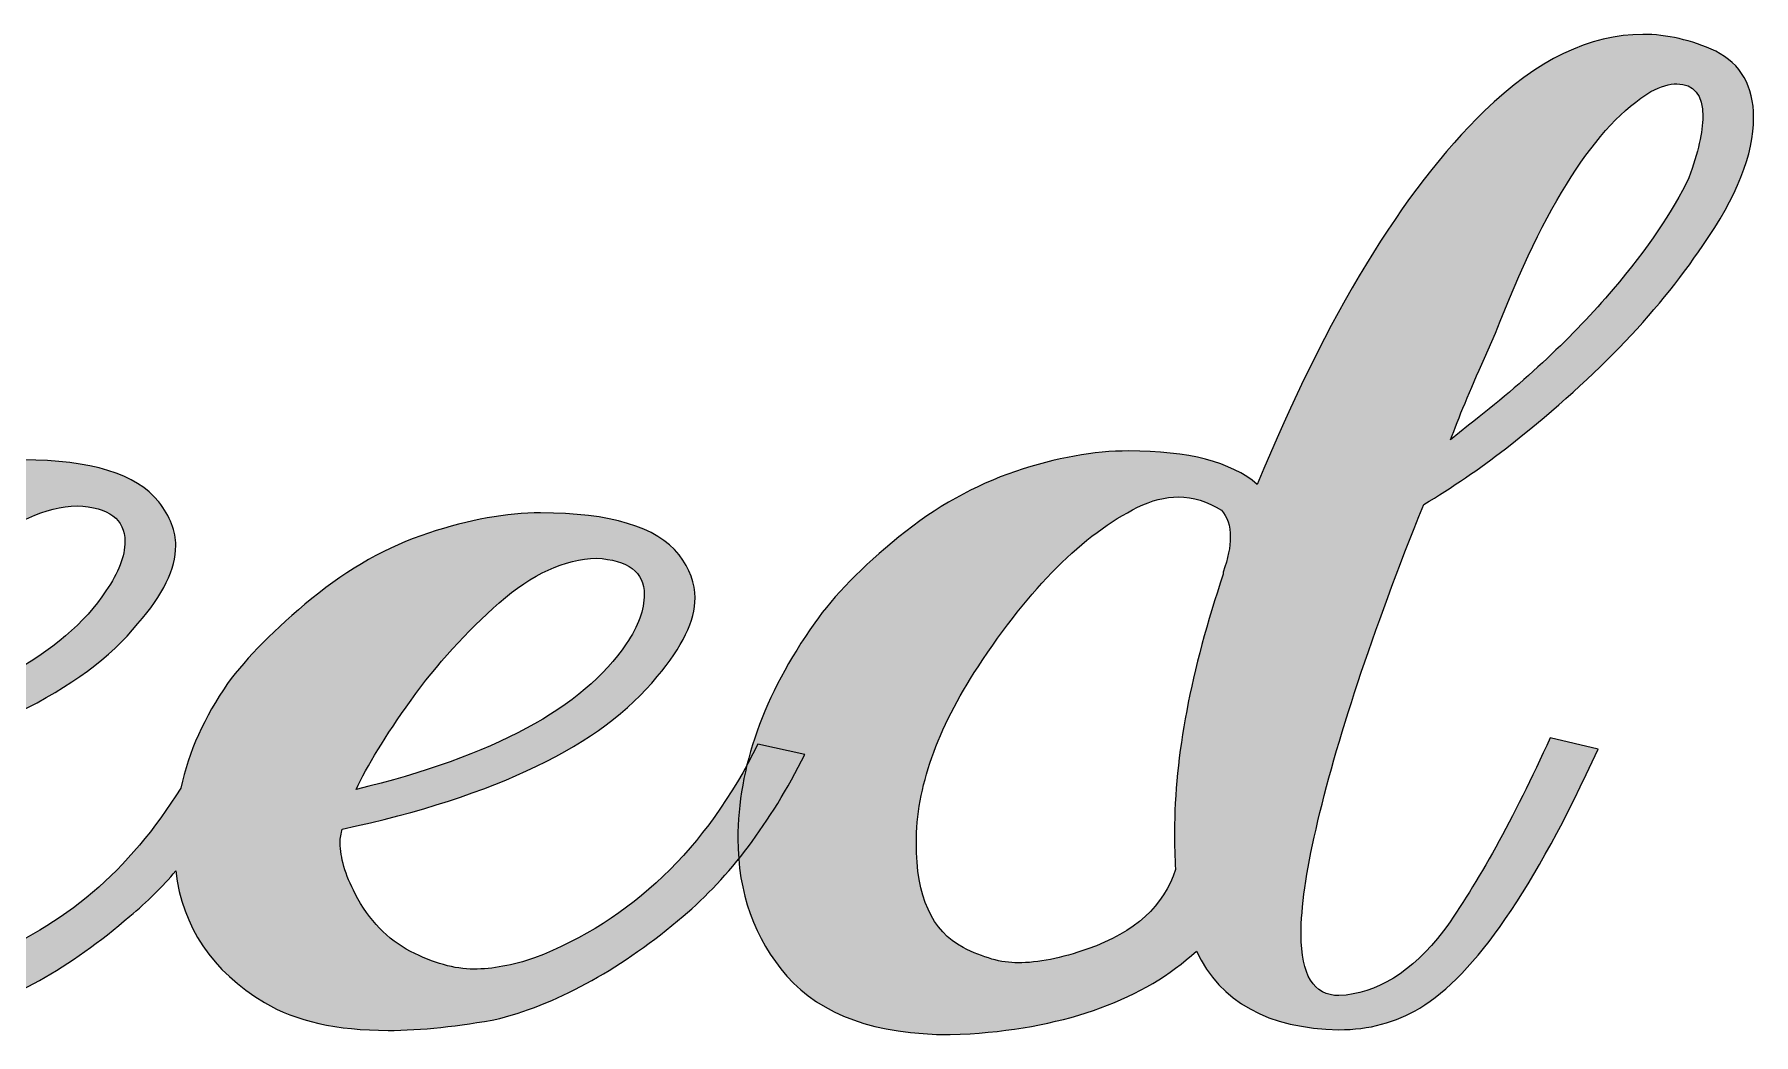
# Model space of a CAD drawing. Extents: x 554 to 1446, y -1398 to -601.
# Drawn here: x 999.9 to 1297.1, y -1083.8 to -911.1 of the extents above; entities that cross this region are included whole.
import ezdxf

# ---------------------------------------------------------------- set-up
doc = ezdxf.new("R2010")
doc.units = 0
doc.header["$MEASUREMENT"] = 0
doc.layers.add('katman 1', color=7, linetype='Continuous')

# ---------------------------------------------------------------- blocks, each defined once
blk = doc.blocks.new('block 3')
at = {"layer": 'katman 1', "true_color": 0xffffff}
h = blk.add_hatch(color=7, dxfattribs=at)
h.dxf.hatch_style = 2
edge = h.paths.add_edge_path()
edge.add_spline(control_points=[(1129.95, -1073.73), (1124.32, -1067.23), (1121.5, -1059.33), (1121.5, -1050.03), (1121.5, -1037.68), (1125.92, -1025.24), (1134.77, -1012.73), (1138.1, -1008), (1142.95, -1003.05), (1149.33, -997.87), (1155.7, -992.7), (1162.42, -988.93), (1169.48, -986.56), (1176.55, -984.2), (1183.06, -983.02), (1189.04, -983.02), (1199.37, -983.02), (1206.78, -984.94), (1211.26, -988.79), (1223.32, -959.52), (1236.41, -938.02), (1250.54, -924.3), (1259.61, -915.48), (1268.74, -911.07), (1277.93, -911.07), (1282.07, -911.07), (1286.26, -912.03), (1290.51, -913.96), (1294.87, -916.21), (1297.06, -920.02), (1297.06, -925.39), (1297.06, -931.81), (1294.13, -939.18), (1288.27, -947.52), (1280.35, -959.4), (1268.97, -971.1), (1254.16, -982.65), (1249.68, -986.1), (1244.97, -989.31), (1240.03, -992.28), (1231.07, -1014.58), (1224.87, -1033.26), (1221.43, -1048.34), (1219.7, -1055.8), (1218.84, -1061.86), (1218.84, -1066.51), (1218.84, -1073.57), (1221.02, -1077.1), (1225.39, -1077.1), (1231.93, -1076.78), (1237.96, -1073.05), (1243.48, -1065.91), (1249.33, -1057.73), (1255.48, -1046.62), (1261.91, -1032.58), (1261.91, -1032.58), (1270.18, -1034.51), (1270.18, -1034.51), (1259.15, -1058.65), (1248.87, -1073.57), (1239.34, -1079.26), (1235.21, -1081.75), (1230.56, -1082.99), (1225.39, -1082.99), (1213.1, -1082.75), (1204.89, -1078.22), (1200.75, -1069.4), (1191.68, -1077.74), (1178.64, -1082.51), (1161.64, -1083.71), (1161.64, -1083.71), (1158.2, -1083.83), (1158.2, -1083.83), (1145.33, -1083.83), (1135.92, -1080.46), (1129.95, -1073.73)], knot_values=[0, 0, 0, 0, 1, 1, 1, 2, 2, 2, 3, 3, 3, 4, 4, 4, 5, 5, 5, 6, 6, 6, 7, 7, 7, 8, 8, 8, 9, 9, 9, 10, 10, 10, 11, 11, 11, 12, 12, 12, 13, 13, 13, 14, 14, 14, 15, 15, 15, 16, 16, 16, 17, 17, 17, 18, 18, 18, 19, 19, 19, 20, 20, 20, 21, 21, 21, 22, 22, 22, 23, 23, 23, 24, 24, 24, 25, 25, 25, 25], degree=3, periodic=1)
edge = h.paths.add_edge_path()
edge.add_spline(control_points=[(1181.97, -1069.04), (1190.13, -1066.15), (1195.18, -1061.58), (1197.13, -1055.32), (1197.02, -1053.24), (1196.96, -1051.07), (1196.96, -1048.82), (1196.96, -1035.75), (1199.77, -1020.91), (1205.4, -1004.31), (1205.4, -1004.31), (1205.4, -1003.95), (1205.4, -1003.95), (1206.21, -1001.54), (1206.61, -999.54), (1206.61, -997.93), (1206.61, -995.93), (1206.09, -994.37), (1205.06, -993.24), (1202.65, -991.72), (1200.18, -990.96), (1197.65, -990.96), (1195.35, -990.96), (1193, -991.56), (1190.59, -992.76), (1181.17, -997.41), (1171.98, -1006.6), (1163.02, -1020.31), (1155.9, -1031.06), (1152.34, -1041.21), (1152.34, -1050.75), (1152.34, -1059.97), (1155.04, -1065.99), (1160.44, -1068.79), (1163.88, -1070.56), (1167.04, -1071.44), (1169.91, -1071.44), (1173.36, -1071.44), (1177.38, -1070.64), (1181.97, -1069.04)], knot_values=[0, 0, 0, 0, 1, 1, 1, 2, 2, 2, 3, 3, 3, 4, 4, 4, 5, 5, 5, 6, 6, 6, 7, 7, 7, 8, 8, 8, 9, 9, 9, 10, 10, 10, 11, 11, 11, 12, 12, 12, 13, 13, 13, 13], degree=3, periodic=1)
edge = h.paths.add_edge_path()
edge.add_spline(control_points=[(1247.78, -978.56), (1257.55, -971.03), (1265.87, -963.21), (1272.76, -955.1), (1278.74, -948.05), (1283.1, -941.63), (1285.86, -935.85), (1287.47, -931.44), (1288.27, -927.91), (1288.27, -925.27), (1288.27, -921.5), (1286.78, -919.61), (1283.79, -919.61), (1282.53, -919.61), (1281.03, -920.05), (1279.31, -920.94), (1269.89, -926.63), (1260.93, -940.55), (1252.44, -962.68), (1252.44, -962.68), (1250.54, -967.01), (1250.54, -967.01), (1248.01, -972.63), (1246.06, -977.32), (1244.68, -981.09), (1244.68, -981.09), (1247.78, -978.56), (1247.78, -978.56)], knot_values=[0, 0, 0, 0, 1, 1, 1, 2, 2, 2, 3, 3, 3, 4, 4, 4, 5, 5, 5, 6, 6, 6, 7, 7, 7, 8, 8, 8, 9, 9, 9, 9], degree=3, periodic=1)
h = blk.add_hatch(color=7, dxfattribs=at)
h.dxf.hatch_style = 2
edge = h.paths.add_edge_path()
edge.add_spline(control_points=[(942.51, -1077.34), (934.12, -1071.32), (929.93, -1062.86), (929.93, -1051.95), (929.93, -1039.76), (934.47, -1027.17), (943.54, -1014.17), (946.87, -1009.52), (951.75, -1004.59), (958.18, -999.38), (964.61, -994.16), (971.36, -990.4), (978.43, -988.07), (985.49, -985.74), (992.01, -984.58), (997.98, -984.58), (1009.69, -984.58), (1017.5, -986.99), (1021.41, -991.8), (1023.36, -994.37), (1024.34, -996.89), (1024.34, -999.38), (1024.34, -1003.39), (1022.16, -1007.88), (1017.79, -1012.85), (1008.37, -1024.48), (990.17, -1033.3), (963.18, -1039.32), (961.91, -1043.89), (961.28, -1048.14), (961.28, -1052.07), (961.28, -1055.2), (961.68, -1058.13), (962.49, -1060.85), (963.64, -1065.35), (965.91, -1068.49), (969.3, -1070.3), (972.68, -1072.1), (975.81, -1073.01), (978.68, -1073.01), (982.13, -1073.01), (986.15, -1072.21), (990.74, -1070.6), (1004.87, -1065.31), (1016.35, -1055.52), (1025.2, -1041.24), (1026.58, -1034.99), (1029.28, -1028.97), (1033.3, -1023.2), (1036.63, -1018.63), (1041.48, -1013.74), (1047.85, -1008.52), (1054.23, -1003.31), (1060.95, -999.54), (1068.01, -997.21), (1075.07, -994.89), (1081.54, -993.72), (1087.39, -993.72), (1099.45, -993.72), (1107.43, -996.13), (1111.34, -1000.94), (1113.18, -1003.43), (1114.1, -1005.91), (1114.1, -1008.4), (1114.1, -1012.33), (1111.91, -1016.86), (1107.55, -1022), (1097.9, -1033.87), (1079.75, -1042.65), (1053.11, -1048.34), (1052.88, -1049.06), (1052.76, -1049.87), (1052.76, -1050.75), (1052.76, -1053.24), (1053.63, -1056.16), (1055.35, -1059.53), (1057.76, -1064.1), (1060.95, -1067.41), (1064.91, -1069.46), (1068.87, -1071.5), (1072.52, -1072.52), (1075.85, -1072.52), (1079.06, -1072.52), (1082.57, -1071.88), (1086.36, -1070.6), (1103.13, -1064.1), (1115.99, -1051.79), (1124.95, -1033.66), (1124.95, -1033.66), (1133.05, -1035.47), (1133.05, -1035.47), (1127.07, -1047.34), (1120.07, -1056.64), (1112.03, -1063.38), (1101.58, -1072.28), (1091.01, -1078.18), (1080.33, -1081.07), (1073.21, -1082.43), (1066.78, -1083.11), (1061.03, -1083.11), (1052.19, -1083.11), (1045.07, -1081.51), (1039.67, -1078.3), (1030.6, -1072.85), (1025.48, -1065.27), (1024.34, -1055.56), (1022.04, -1058.29), (1019.4, -1060.9), (1016.41, -1063.38), (1006.08, -1072.28), (995.57, -1078.18), (984.89, -1081.07), (977.54, -1082.51), (970.99, -1083.23), (965.25, -1083.23), (955.6, -1083.23), (948.02, -1081.27), (942.51, -1077.34)], knot_values=[0, 0, 0, 0, 1, 1, 1, 2, 2, 2, 3, 3, 3, 4, 4, 4, 5, 5, 5, 6, 6, 6, 7, 7, 7, 8, 8, 8, 9, 9, 9, 10, 10, 10, 11, 11, 11, 12, 12, 12, 13, 13, 13, 14, 14, 14, 15, 15, 15, 16, 16, 16, 17, 17, 17, 18, 18, 18, 19, 19, 19, 20, 20, 20, 21, 21, 21, 22, 22, 22, 23, 23, 23, 24, 24, 24, 25, 25, 25, 26, 26, 26, 27, 27, 27, 28, 28, 28, 29, 29, 29, 30, 30, 30, 31, 31, 31, 32, 32, 32, 33, 33, 33, 34, 34, 34, 35, 35, 35, 36, 36, 36, 37, 37, 37, 38, 38, 38, 39, 39, 39, 39], degree=3, periodic=1)
edge = h.paths.add_edge_path()
edge.add_spline(control_points=[(1012.28, -1007.2), (1014.46, -1004.07), (1015.55, -1001.22), (1015.55, -998.66), (1015.55, -994.81), (1012.8, -992.76), (1007.28, -992.52), (1001.77, -992.68), (996.17, -995.23), (990.49, -1000.16), (984.8, -1005.09), (979.72, -1010.69), (975.24, -1016.94), (970.76, -1023.2), (967.6, -1028.37), (965.76, -1032.46), (989.54, -1026.61), (1005.04, -1018.19), (1012.28, -1007.2)], knot_values=[0, 0, 0, 0, 1, 1, 1, 2, 2, 2, 3, 3, 3, 4, 4, 4, 5, 5, 5, 6, 6, 6, 6], degree=3, periodic=1)
edge = h.paths.add_edge_path()
edge.add_spline(control_points=[(1102.21, -1016.34), (1104.28, -1013.29), (1105.31, -1010.45), (1105.31, -1007.8), (1105.31, -1003.95), (1102.55, -1001.86), (1097.04, -1001.54), (1091.53, -1001.7), (1085.93, -1004.27), (1080.24, -1009.24), (1074.56, -1014.22), (1069.48, -1019.83), (1065, -1026.09), (1060.52, -1032.34), (1057.36, -1037.48), (1055.52, -1041.49), (1079.18, -1035.79), (1094.74, -1027.41), (1102.21, -1016.34)], knot_values=[0, 0, 0, 0, 1, 1, 1, 2, 2, 2, 3, 3, 3, 4, 4, 4, 5, 5, 5, 6, 6, 6, 6], degree=3, periodic=1)
at = {"layer": 'katman 1', "lineweight": 0}
for points, knots in [([(1129.95, -1073.73), (1124.32, -1067.23), (1121.5, -1059.33), (1121.5, -1050.03), (1121.5, -1037.68), (1125.92, -1025.24), (1134.77, -1012.73), (1138.1, -1008), (1142.95, -1003.05), (1149.33, -997.87), (1155.7, -992.7), (1162.42, -988.93), (1169.48, -986.56), (1176.55, -984.2), (1183.06, -983.02), (1189.04, -983.02), (1199.37, -983.02), (1206.78, -984.94), (1211.26, -988.79), (1223.32, -959.52), (1236.41, -938.02), (1250.54, -924.3), (1259.61, -915.48), (1268.74, -911.07), (1277.93, -911.07), (1282.07, -911.07), (1286.26, -912.03), (1290.51, -913.96), (1294.87, -916.21), (1297.06, -920.02), (1297.06, -925.39), (1297.06, -931.81), (1294.13, -939.18), (1288.27, -947.52), (1280.35, -959.4), (1268.97, -971.1), (1254.16, -982.65), (1249.68, -986.1), (1244.97, -989.31), (1240.03, -992.28), (1231.07, -1014.58), (1224.87, -1033.26), (1221.43, -1048.34), (1219.7, -1055.8), (1218.84, -1061.86), (1218.84, -1066.51), (1218.84, -1073.57), (1221.02, -1077.1), (1225.39, -1077.1), (1231.93, -1076.78), (1237.96, -1073.05), (1243.48, -1065.91), (1249.33, -1057.73), (1255.48, -1046.62), (1261.91, -1032.58), (1261.91, -1032.58), (1270.18, -1034.51), (1270.18, -1034.51), (1259.15, -1058.65), (1248.87, -1073.57), (1239.34, -1079.26), (1235.21, -1081.75), (1230.56, -1082.99), (1225.39, -1082.99), (1213.1, -1082.75), (1204.89, -1078.22), (1200.75, -1069.4), (1191.68, -1077.74), (1178.64, -1082.51), (1161.64, -1083.71), (1161.64, -1083.71), (1158.2, -1083.83), (1158.2, -1083.83), (1145.33, -1083.83), (1135.92, -1080.46), (1129.95, -1073.73)], [0, 0, 0, 0, 1, 1, 1, 2, 2, 2, 3, 3, 3, 4, 4, 4, 5, 5, 5, 6, 6, 6, 7, 7, 7, 8, 8, 8, 9, 9, 9, 10, 10, 10, 11, 11, 11, 12, 12, 12, 13, 13, 13, 14, 14, 14, 15, 15, 15, 16, 16, 16, 17, 17, 17, 18, 18, 18, 19, 19, 19, 20, 20, 20, 21, 21, 21, 22, 22, 22, 23, 23, 23, 24, 24, 24, 25, 25, 25, 25]), ([(1247.78, -978.56), (1257.55, -971.03), (1265.87, -963.21), (1272.76, -955.1), (1278.74, -948.05), (1283.1, -941.63), (1285.86, -935.85), (1287.47, -931.44), (1288.27, -927.91), (1288.27, -925.27), (1288.27, -921.5), (1286.78, -919.61), (1283.79, -919.61), (1282.53, -919.61), (1281.03, -920.05), (1279.31, -920.94), (1269.89, -926.63), (1260.93, -940.55), (1252.44, -962.68), (1252.44, -962.68), (1250.54, -967.01), (1250.54, -967.01), (1248.01, -972.63), (1246.06, -977.32), (1244.68, -981.09), (1244.68, -981.09), (1247.78, -978.56), (1247.78, -978.56)], [0, 0, 0, 0, 1, 1, 1, 2, 2, 2, 3, 3, 3, 4, 4, 4, 5, 5, 5, 6, 6, 6, 7, 7, 7, 8, 8, 8, 9, 9, 9, 9]), ([(942.51, -1077.34), (934.12, -1071.32), (929.93, -1062.86), (929.93, -1051.95), (929.93, -1039.76), (934.47, -1027.17), (943.54, -1014.17), (946.87, -1009.52), (951.75, -1004.59), (958.18, -999.38), (964.61, -994.16), (971.36, -990.4), (978.43, -988.07), (985.49, -985.74), (992.01, -984.58), (997.98, -984.58), (1009.69, -984.58), (1017.5, -986.99), (1021.41, -991.8), (1023.36, -994.37), (1024.34, -996.89), (1024.34, -999.38), (1024.34, -1003.39), (1022.16, -1007.88), (1017.79, -1012.85), (1008.37, -1024.48), (990.17, -1033.3), (963.18, -1039.32), (961.91, -1043.89), (961.28, -1048.14), (961.28, -1052.07), (961.28, -1055.2), (961.68, -1058.13), (962.49, -1060.85), (963.64, -1065.35), (965.91, -1068.49), (969.3, -1070.3), (972.68, -1072.1), (975.81, -1073.01), (978.68, -1073.01), (982.13, -1073.01), (986.15, -1072.21), (990.74, -1070.6), (1004.87, -1065.31), (1016.35, -1055.52), (1025.2, -1041.24), (1026.58, -1034.99), (1029.28, -1028.97), (1033.3, -1023.2), (1036.63, -1018.63), (1041.48, -1013.74), (1047.85, -1008.52), (1054.23, -1003.31), (1060.95, -999.54), (1068.01, -997.21), (1075.07, -994.89), (1081.54, -993.72), (1087.39, -993.72), (1099.45, -993.72), (1107.43, -996.13), (1111.34, -1000.94), (1113.18, -1003.43), (1114.1, -1005.91), (1114.1, -1008.4), (1114.1, -1012.33), (1111.91, -1016.86), (1107.55, -1022), (1097.9, -1033.87), (1079.75, -1042.65), (1053.11, -1048.34), (1052.88, -1049.06), (1052.76, -1049.87), (1052.76, -1050.75), (1052.76, -1053.24), (1053.63, -1056.16), (1055.35, -1059.53), (1057.76, -1064.1), (1060.95, -1067.41), (1064.91, -1069.46), (1068.87, -1071.5), (1072.52, -1072.52), (1075.85, -1072.52), (1079.06, -1072.52), (1082.57, -1071.88), (1086.36, -1070.6), (1103.13, -1064.1), (1115.99, -1051.79), (1124.95, -1033.66), (1124.95, -1033.66), (1133.05, -1035.47), (1133.05, -1035.47), (1127.07, -1047.34), (1120.07, -1056.64), (1112.03, -1063.38), (1101.58, -1072.28), (1091.01, -1078.18), (1080.33, -1081.07), (1073.21, -1082.43), (1066.78, -1083.11), (1061.03, -1083.11), (1052.19, -1083.11), (1045.07, -1081.51), (1039.67, -1078.3), (1030.6, -1072.85), (1025.48, -1065.27), (1024.34, -1055.56), (1022.04, -1058.29), (1019.4, -1060.9), (1016.41, -1063.38), (1006.08, -1072.28), (995.57, -1078.18), (984.89, -1081.07), (977.54, -1082.51), (970.99, -1083.23), (965.25, -1083.23), (955.6, -1083.23), (948.02, -1081.27), (942.51, -1077.34)], [0, 0, 0, 0, 1, 1, 1, 2, 2, 2, 3, 3, 3, 4, 4, 4, 5, 5, 5, 6, 6, 6, 7, 7, 7, 8, 8, 8, 9, 9, 9, 10, 10, 10, 11, 11, 11, 12, 12, 12, 13, 13, 13, 14, 14, 14, 15, 15, 15, 16, 16, 16, 17, 17, 17, 18, 18, 18, 19, 19, 19, 20, 20, 20, 21, 21, 21, 22, 22, 22, 23, 23, 23, 24, 24, 24, 25, 25, 25, 26, 26, 26, 27, 27, 27, 28, 28, 28, 29, 29, 29, 30, 30, 30, 31, 31, 31, 32, 32, 32, 33, 33, 33, 34, 34, 34, 35, 35, 35, 36, 36, 36, 37, 37, 37, 38, 38, 38, 39, 39, 39, 39]), ([(1181.97, -1069.04), (1190.13, -1066.15), (1195.18, -1061.58), (1197.13, -1055.32), (1197.02, -1053.24), (1196.96, -1051.07), (1196.96, -1048.82), (1196.96, -1035.75), (1199.77, -1020.91), (1205.4, -1004.31), (1205.4, -1004.31), (1205.4, -1003.95), (1205.4, -1003.95), (1206.21, -1001.54), (1206.61, -999.54), (1206.61, -997.93), (1206.61, -995.93), (1206.09, -994.37), (1205.06, -993.24), (1202.65, -991.72), (1200.18, -990.96), (1197.65, -990.96), (1195.35, -990.96), (1193, -991.56), (1190.59, -992.76), (1181.17, -997.41), (1171.98, -1006.6), (1163.02, -1020.31), (1155.9, -1031.06), (1152.34, -1041.21), (1152.34, -1050.75), (1152.34, -1059.97), (1155.04, -1065.99), (1160.44, -1068.79), (1163.88, -1070.56), (1167.04, -1071.44), (1169.91, -1071.44), (1173.36, -1071.44), (1177.38, -1070.64), (1181.97, -1069.04)], [0, 0, 0, 0, 1, 1, 1, 2, 2, 2, 3, 3, 3, 4, 4, 4, 5, 5, 5, 6, 6, 6, 7, 7, 7, 8, 8, 8, 9, 9, 9, 10, 10, 10, 11, 11, 11, 12, 12, 12, 13, 13, 13, 13]), ([(1012.28, -1007.2), (1014.46, -1004.07), (1015.55, -1001.22), (1015.55, -998.66), (1015.55, -994.81), (1012.8, -992.76), (1007.28, -992.52), (1001.77, -992.68), (996.17, -995.23), (990.49, -1000.16), (984.8, -1005.09), (979.72, -1010.69), (975.24, -1016.94), (970.76, -1023.2), (967.6, -1028.37), (965.76, -1032.46), (989.54, -1026.61), (1005.04, -1018.19), (1012.28, -1007.2)], [0, 0, 0, 0, 1, 1, 1, 2, 2, 2, 3, 3, 3, 4, 4, 4, 5, 5, 5, 6, 6, 6, 6]), ([(1102.21, -1016.34), (1104.28, -1013.29), (1105.31, -1010.45), (1105.31, -1007.8), (1105.31, -1003.95), (1102.55, -1001.86), (1097.04, -1001.54), (1091.53, -1001.7), (1085.93, -1004.27), (1080.24, -1009.24), (1074.56, -1014.22), (1069.48, -1019.83), (1065, -1026.09), (1060.52, -1032.34), (1057.36, -1037.48), (1055.52, -1041.49), (1079.18, -1035.79), (1094.74, -1027.41), (1102.21, -1016.34)], [0, 0, 0, 0, 1, 1, 1, 2, 2, 2, 3, 3, 3, 4, 4, 4, 5, 5, 5, 6, 6, 6, 6])]:
    blk.add_open_spline(points, degree=3, knots=knots, dxfattribs=at)

msp = doc.modelspace()

# ---------------------------------------------------------------- block references
at = {"layer": 'katman 1'}
msp.add_blockref('block 3', (0, 0), dxfattribs=at)

doc.saveas('drawing.dxf')
